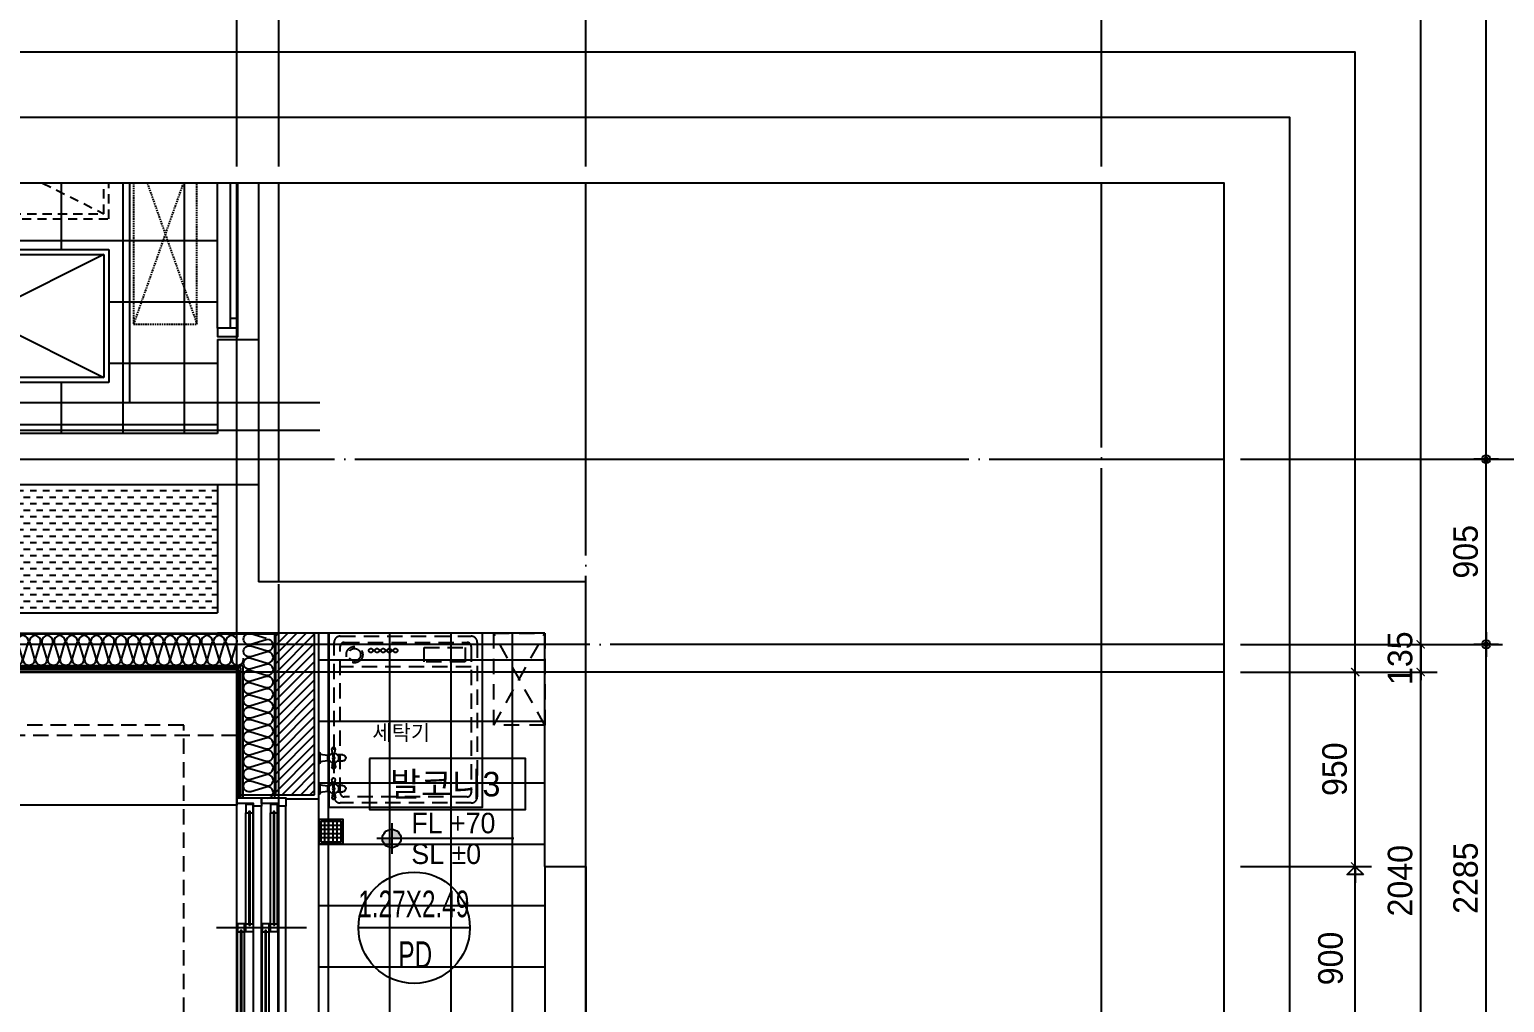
# Model space of a CAD drawing. Header units: millimetres. Extents: x -24416 to 92204, y -190080 to 23760.
# Drawn here: x 17940 to 25148, y -56874 to -52119 of the extents above; entities that cross this region are included whole.
import ezdxf
from ezdxf.enums import TextEntityAlignment as Align
from ezdxf.xclip import XClip

# ---------------------------------------------------------------- set-up
doc = ezdxf.new("R2010")
doc.units = ezdxf.units.MM
doc.header["$LTSCALE"] = 50
doc.header["$XCLIPFRAME"] = 0
for name, pattern in [('AUDIT_D_220706163347-0', [0]), ('CEN', [62, 60, -1, 0, -1]), ('HD', [2.5, 1.5, -1]), ('HID', [2.3, 1.5, -0.8])]:
    doc.linetypes.add(name, pattern=pattern)
doc.layers.get('defpoints').update_dxf_attribs({"color": 139})
for name, color, linetype in [('A-ELE8', 8, 'Continuous'), ('A-SOL252', 252, 'Continuous'), ('A-레벨', 7, 'AUDIT_D_220706163347-0'), ('A-창호부호', 4, 'Continuous'), ('A_HAT', 8, 'Continuous'), ('AA-XXXX-DIMS', 7, 'Continuous'), ('ARDM', 7, 'Continuous'), ('CEN_CON', 1, 'CEN'), ('CEN_WALL', 12, 'CEN'), ('CONC', 2, 'Continuous'), ('dan1', 7, 'HID'), ('DIM', 7, 'AUDIT_D_220706163347-0'), ('ELE3_CON', 7, 'Continuous'), ('ELE4', 4, 'Continuous'), ('ETC', 7, 'Continuous'), ('FIN', 6, 'Continuous'), ('FUR', 4, 'Continuous'), ('FUR_가구', 8, 'HD'), ('FUR_가전', 8, 'HID'), ('INS', 8, 'Continuous'), ('INSUL', 8, 'Continuous'), ('WAL', 3, 'Continuous'), ('WAL_DRY', 7, 'Continuous'), ('WIN', 4, 'Continuous'), ('바닥타일', 8, 'Continuous'), ('수전', 4, 'Continuous'), ('실명', 3, 'AUDIT_D_220706163347-0'), ('실명박스', 7, 'AUDIT_D_220706163347-0')]:
    doc.layers.add(name, color=color, linetype=linetype)
for name, color, linetype, plot in [('AA-XXXX-MC', 153, 'AUDIT_D_220706163347-0', False), ('Defpoint', 135, 'Continuous', False), ('MC', 135, 'Continuous', False)]:
    doc.layers.add(name, color=color, linetype=linetype, plot=plot)
doc.styles.add('HAUD01', font='Dotum.ttf')
doc.styles.add('맑은 고딕', font='malgun.ttf')
doc.styles.add('맑은고딕', font='malgun.ttf', dxfattribs={"width": 0.9})
doc.dimstyles.new('DIM_40', dxfattribs={"dimscale": 40, "dimtxt": 3, "dimasz": 1, "dimexe": 2, "dimexo": 2, "dimgap": 1, "dimtad": 1, "dimdec": 0, "dimzin": 0, "dimdsep": 46, "dimtxsty": '맑은고딕', "dimblk1": 'DIMDOT', "dimblk2": 'DIMDOT', "dimsah": 1, "dimcen": 0.09, "dimdle": 2, "dimclrd": 7, "dimclre": 7, "dimclrt": 3, "dimadec": 0, "dimazin": 0, "dimtfac": 1, "dimtdec": 0, "dimtix": 1, "dimtmove": 2, "dimatfit": 3, "dimldrblk": 'DIMDOT', "dimfxl": 2, "dimtolj": 1, "dimtzin": 0, "dimarcsym": 0})
doc.dimstyles.new('MCDIM_40', dxfattribs={"dimscale": 40, "dimtxt": 3, "dimasz": 1, "dimexe": 2, "dimexo": 2, "dimgap": 1, "dimtad": 1, "dimdec": 0, "dimzin": 0, "dimdsep": 46, "dimtxsty": '맑은고딕', "dimblk1": 'ARCHTICK', "dimblk2": 'ARCHTICK', "dimsah": 1, "dimcen": 0.09, "dimdle": 2, "dimclrd": 7, "dimclre": 7, "dimclrt": 3, "dimadec": 0, "dimazin": 0, "dimtfac": 1, "dimtdec": 0, "dimtix": 1, "dimtmove": 2, "dimatfit": 3, "dimldrblk": 'ARCHTICK', "dimfxl": 1, "dimtolj": 1, "dimtzin": 0, "dimarcsym": 0})
doc.dimstyles.new('외부80-WIN', dxfattribs={"dimscale": 40, "dimtxt": 3, "dimasz": 1, "dimexe": 2, "dimexo": 2.5, "dimgap": 1.5, "dimtad": 1, "dimdec": 0, "dimzin": 0, "dimdsep": 46, "dimtxsty": '맑은고딕', "dimblk": 'DO2-2', "dimblk1": 'DO2-2', "dimblk2": 'DIMDOT', "dimcen": 0.09, "dimdle": 2, "dimclrd": 7, "dimclre": 7, "dimclrt": 3, "dimadec": 0, "dimazin": 0, "dimtfac": 1, "dimtdec": 0, "dimtix": 1, "dimtmove": 2, "dimatfit": 3, "dimldrblk": 'DO2-2', "dimfxl": 1, "dimtolj": 1, "dimtzin": 0, "dimarcsym": 0})

# ---------------------------------------------------------------- blocks, each defined once
blk = doc.blocks.new('실외기창_1000')
at = {"layer": 'WIN', "color": 8}
blk.add_line((960, 100), (40, 100), dxfattribs=at)
at = {"layer": 'WIN'}
for p, q in [((960, 36), (40, 36)), ((960, 0), (40, 0)), ((90, 36), (90, 0)), ((910, 36), (910, 0))]:
    blk.add_line(p, q, dxfattribs=at)
for points in [[(40, 100), (0, 100), (0, 0), (40, 0)], [(960, 100), (1000, 100), (1000, 0), (960, 0)]]:
    blk.add_lwpolyline(points, close=True, dxfattribs=at)
blk = doc.blocks.new('A$C24669fbc')
at = {"layer": 'Defpoint'}
blk.add_lwpolyline([(1650, 850), (0, 850), (0, 0), (1650, 0)], close=True, dxfattribs=at)
at = {"layer": 'ETC', "linetype": 'HD', "ltscale": 0.6}
for points in [[(100, 750), (750, 750), (750, 100), (100, 100)], [(125, 725), (725, 725), (725, 125), (125, 125)]]:
    blk.add_lwpolyline(points, close=True, dxfattribs=at)
blk.add_lwpolyline([(125, 125), (425, 725), (725, 125)], dxfattribs=at)
at = {"layer": 'ETC', "linetype": 'HD', "ltscale": 10}
for points in [[(1550, 750), (900, 750), (900, 100), (1550, 100)], [(1525, 725), (925, 725), (925, 125), (1525, 125)]]:
    blk.add_lwpolyline(points, close=True, dxfattribs=at)
blk.add_lwpolyline([(925, 125), (1225, 725), (1525, 125)], dxfattribs=at)
blk = doc.blocks.new('A$C8273e713')
at = {"layer": 'A-ELE8', "linetype": 'HID', "ltscale": 0.1}
for p, q in [((0, 310), (880, 0)), ((0, 0), (880, 310))]:
    blk.add_line(p, q, dxfattribs=at)
blk.add_lwpolyline([(0, 310), (880, 310), (880, 0), (0, 0)], close=True, dxfattribs=at)
blk = doc.blocks.new('U-84A(확장)1')
at = {"layer": '바닥타일'}
h = blk.add_hatch(dxfattribs=at)
h.set_pattern_fill('_USER', color=256, scale=300, double=1, pattern_type=0)
h.set_pattern_definition([(0, (498951.77, 179302.88), (0, 300), []), (90, (498951.77, 179302.88), (-300, 2e-14), [])])
h.paths.add_polyline_path([(13745, 1380), (14395, 1380), (14395, 730), (13745, 730)], flags=16)
h.paths.add_polyline_path([(14645, 1490), (14645, 200), (12840, 200), (12840, 1490)])
at = {"layer": 'CEN_CON'}
for p, q in [((14630, -300), (14630, 10635)), ((0, 0), (15195, 0))]:
    blk.add_line(p, q, dxfattribs=at)
at = {"layer": 'CONC'}
for p, q in [((14895, 0), (14895, 9745)), ((14645, 200), (14645, 1490)), ((14185, 200), (14645, 200)), ((14185, 200), (14185, 0)), ((14185, 0), (14895, 0))]:
    blk.add_line(p, q, dxfattribs=at)
at = {"layer": 'ELE3_CON'}
blk.add_line((13155, 0), (14185, 0), dxfattribs=at)
at = {"layer": 'MC'}
blk.add_line((14495, -300), (14495, 10635), dxfattribs=at)
blk.add_blockref('실외기창_1000', (13170, 100))
at = {"layer": 'A-ELE8', "linetype": 'HID', "ltscale": 0.1}
blk.add_blockref('A$C8273e713', (13230, 300), dxfattribs=at)
at = {"layer": 'ETC', "linetype": 'HD', "ltscale": 10}
blk.add_blockref('A$C24669fbc', (12845, 630), dxfattribs=at)
blk = doc.blocks.new('A$Ca96da67e')
at = {"layer": 'FUR_가구'}
for p, q in [((250, 450), (0, 0)), ((0, 450), (250, 0))]:
    blk.add_line(p, q, dxfattribs=at)
blk.add_lwpolyline([(250, 0), (0, 0), (0, 450), (250, 450)], close=True, dxfattribs=at)
blk = doc.blocks.new('FD')
at = {"layer": '수전'}
for p, q in [((110, -30), (10, -30)), ((110, -50), (10, -50)), ((110, -70), (10, -70)), ((30, -110), (30, -10)), ((50, -110), (50, -10)), ((70, -110), (70, -10)), ((90, -110), (90, -10)), ((110, -90), (10, -90))]:
    blk.add_line(p, q, dxfattribs=at)
for points in [[(0, -120), (120, -120), (120, 0), (0, 0)], [(10, -110), (110, -110), (110, -10), (10, -10)]]:
    blk.add_lwpolyline(points, close=True, dxfattribs=at)
blk = doc.blocks.new('수전')
at = {"layer": '수전'}
for p, q in [((0, 0), (58.5, 0, 0)), ((23.4, -71.3), (-14.8, -64.6)), ((19.7, -49.8), (6.1, -63.4)), ((6.1, -63.4), (6.1, -68.2)), ((29.2, -7), (9.3, -7)), ((9.9, -7), (14.9, -42.9)), ((14.9, -42.9), (29.2, -42.9)), ((38.8, -49.8), (19.7, -49.8)), ((49.2, -7), (29.2, -7)), ((29.2, -42.9), (43.6, -42.9)), ((35.1, -71.3), (73.3, -64.6)), ((52.3, -63.4), (38.8, -49.8)), ((43.6, -42.9), (48.6, -7)), ((52.3, -68.2), (52.3, -63.4)), ((23.4, -74.6), (-14.8, -81.3)), ((6.1, -77.6), (6.1, -82.5)), ((6.1, -82.5), (19.7, -96)), ((14.5, -117.3), (14.5, -90.9)), ((19.7, -96), (38.8, -96)), ((35.1, -74.6), (73.3, -81.3)), ((38.8, -96), (52.3, -82.5)), ((44, -90.9), (44, -117.3)), ((52.3, -82.5), (52.3, -77.6))]:
    blk.add_line(p, q, dxfattribs=at)
blk.add_circle((29.2, -72.9), 5.91, dxfattribs=at)
for centre, radius, start, end in [((11.8, 6), 13.2, 207.18523, 259.41198), ((46.7, 6), 13.2, 280.58802, 332.81477), ((-14.8, -72.9), 8.37, 90, 270), ((-12.4, -49.9), 28.1, 351.51099, 14.30798), ((70.8, -49.9), 28.1, 165.69202, 188.48901), ((73.3, -72.9), 8.37, 270, 90), ((29.2, -117.3), 14.7, 180, 0)]:
    blk.add_arc(centre, radius, start, end, dxfattribs=at)
blk = doc.blocks.new('insul1')
blk.add_lwpolyline([(0, 0.25, 1.344031), (0.35, 0.25), (0.2, 0.75, -1.344031), (0.55, 0.75), (0.4, 0.25)], format="xyb")
blk = doc.blocks.new('A$Cd15f0f88')
at = {"layer": 'Defpoint'}
for p, q in [((100, 1300), (340, 1300)), ((100, 0), (340, 0))]:
    blk.add_line(p, q, dxfattribs=at)
at = {"layer": 'WIN', "color": 8}
for p, q in [((100, 43), (100, 1257)), ((182, 55), (182, 1245)), ((220, 55), (220, 1245)), ((302, 55), (302, 1245)), ((340, 55), (340, 1245)), ((144, 670), (144, 1212)), ((179, 670), (179, 1212)), ((264, 670), (264, 1212)), ((299, 670), (299, 1212)), ((103, 88), (103, 630)), ((138, 88), (138, 630)), ((223, 88), (223, 630)), ((258, 88), (258, 630))]:
    blk.add_line(p, q, dxfattribs=at)
at = {"layer": 'WIN'}
blk.add_line((440, 650), (0, 650), dxfattribs=at)
for points in [[(182, 1245), (182, 1257), (100, 1257), (100, 1285), (220, 1285), (220, 1245), (182, 1245)], [(164.5, 1212), (179, 1212), (179, 1252), (144, 1252), (144, 1212), (158.5, 1212)], [(302, 1245), (302, 1257), (220, 1257), (220, 1285), (340, 1285), (340, 1245), (302, 1245)], [(284.5, 1212), (299, 1212), (299, 1252), (264, 1252), (264, 1212), (278.5, 1212)], [(158.5, 663), (164.5, 663), (164.5, 1219), (158.5, 1219), (158.5, 663)], [(278.5, 663), (284.5, 663), (284.5, 1219), (278.5, 1219), (278.5, 663)], [(123.5, 630), (138, 630), (138, 670), (103, 670), (103, 630), (117.5, 630)], [(164.5, 670), (179, 670), (179, 630), (144, 630), (144, 670), (158.5, 670)], [(243.5, 630), (258, 630), (258, 670), (223, 670), (223, 630), (237.5, 630)], [(284.5, 670), (299, 670), (299, 630), (264, 630), (264, 670), (278.5, 670)], [(117.5, 81), (123.5, 81), (123.5, 637), (117.5, 637), (117.5, 81)], [(237.5, 81), (243.5, 81), (243.5, 637), (237.5, 637), (237.5, 81)], [(123.5, 88), (138, 88), (138, 48), (103, 48), (103, 88), (117.5, 88)], [(243.5, 88), (258, 88), (258, 48), (223, 48), (223, 88), (237.5, 88)], [(182, 55), (182, 43), (100, 43), (100, 15), (220, 15), (220, 55), (182, 55)], [(302, 55), (302, 43), (220, 43), (220, 15), (340, 15), (340, 55), (302, 55)]]:
    blk.add_lwpolyline(points, dxfattribs=at)
blk = doc.blocks.new('DongSinsul_1')
at = {"layer": 'INSUL'}
blk.add_lwpolyline([(0, 0.25, 1.34403), (0.35, 0.25), (0.2, 0.75, -1.34403), (0.55, 0.75), (0.4, 0.25)], format="xyb", dxfattribs=at)
blk = doc.blocks.new('세탁기-850')
at = {"layer": 'defpoints'}
blk.add_lwpolyline([(0, 0), (-750, 0), (-750, -850), (0, -850)], close=True, dxfattribs=at)
at = {"layer": 'FUR_가전'}
blk.add_line((-55, -165), (-695, -165), dxfattribs=at)
for points in [[(-695, -830, -0.414214), (-725, -800), (-725, -45, -0.414214), (-695, -15), (-55, -15, -0.414214), (-25, -45), (-25, -800, -0.414214), (-55, -830)], [(-695, -780), (-695, -65, -0.414214), (-675, -45), (-75, -45, -0.414214), (-55, -65), (-55, -780, -0.414214), (-75, -800), (-675, -800, -0.414214)]]:
    blk.add_lwpolyline(points, format="xyb", close=True, dxfattribs=at)
blk.add_lwpolyline([(-85, -140), (-285, -140), (-285, -70), (-85, -70)], close=True, dxfattribs=at)
for centre, radius in [((-625.1, -105), 40), ((-625.1, -105), 30), ((-545.1, -85), 10), ((-515.1, -85), 10), ((-485.1, -85), 10), ((-455.1, -85), 10), ((-425.1, -85), 10)]:
    blk.add_circle(centre, radius, dxfattribs=at)
at = {"layer": 'FUR_가전', "style": '맑은 고딕'}
blk.add_text('세탁기', height=75, rotation=0, dxfattribs=at).set_placement((-537.9, -523.5))
blk = doc.blocks.new('U-84B(기본)', base_point=(204212.1, -50484.6))
at = {"layer": 'A-SOL252'}
h = blk.add_hatch(dxfattribs=at)
h.set_pattern_fill('DASH', color=256, scale=10, style=0)
h.set_pattern_definition([(2e-15, (203679.726, -50308.53), (31.75, 31.75), [31.75, -31.75])])
h.paths.add_polyline_path([(214792.1, -38759.6), (210887.1, -38759.6), (210887.1, -39384.6), (214792.1, -39384.6)])
at = {"layer": 'A_HAT'}
h = blk.add_hatch(dxfattribs=at)
h.set_pattern_fill('ANSI31', color=256, scale=10, style=0)
h.set_pattern_definition([(45, (-400, 0), (-22.4506403, 22.4506403), [])])
h.paths.add_polyline_path([(215077.1, -40274.6), (215267.1, -40274.6), (215267.1, -39484.6), (215077.1, -39484.6)])
at = {"layer": '바닥타일'}
h = blk.add_hatch(dxfattribs=at)
h.set_pattern_fill('_USER', color=256, scale=300, double=1, pattern_type=0)
h.set_pattern_definition([(0, (-400, 0), (0, 300), []), (90, (-400, 0), (-300, 2e-14), [])])
h.paths.add_polyline_path([(215287.1, -41724.6), (216392.1, -41724.6), (216392.1, -39484.6), (215287.1, -39484.6)])
at = {"layer": 'CEN_CON'}
for p, q in [((216592.1, -42204.6), (216592.1, -38454.6)), ((219112.1, -50977.8), (219112.1, -38454.6)), ((219712.1, -39539.6), (210537.1, -39539.6))]:
    blk.add_line(p, q, dxfattribs=at)
at = {"layer": 'CEN_WALL'}
blk.add_line((215092.1, -42244.6), (215092.1, -38454.6), dxfattribs=at)
at = {"layer": 'CONC'}
for p, q in [((214792.1, -38759.6), (214792.1, -39384.6)), ((214992.1, -38759.6), (214992.1, -39234.6)), ((216592.1, -39234.6), (214992.1, -39234.6)), ((216592.1, -40624.6), (216592.1, -39234.6)), ((210887.1, -39384.6), (214792.1, -39384.6)), ((210887.1, -39484.6), (214792.1, -39484.6)), ((216392.1, -39484.6), (214792.1, -39484.6)), ((216392.1, -40624.6), (216392.1, -39484.6)), ((216392.1, -40624.6), (216592.1, -40624.6))]:
    blk.add_line(p, q, dxfattribs=at)
at = {"layer": 'dan1'}
blk.add_lwpolyline([(214897.1, -42374.6), (214627.1, -42374.6), (214627.1, -39934.6), (211337.1, -39934.6), (211337.1, -43909.6)], dxfattribs=at)
at = {"layer": 'ELE3_CON'}
for p, q in [((216392.1, -40624.6), (216392.1, -41524.6)), ((216592.1, -40624.6), (216592.1, -41524.6))]:
    blk.add_line(p, q, dxfattribs=at)
at = {"layer": 'ELE4'}
blk.add_line((215287.1, -41554.6), (215287.1, -40294.6), dxfattribs=at)
at = {"layer": 'FIN'}
for p, q in [((215287.1, -40294.6), (215287.1, -39484.6)), ((215127.1, -40294.6), (215287.1, -40294.6))]:
    blk.add_line(p, q, dxfattribs=at)
at = {"layer": 'FUR'}
blk.add_lwpolyline([(214887.1, -39674.6), (214887.1, -40324.6), (211637.1, -40324.6), (211637.1, -41774.6), (213037.1, -41774.6), (213037.1, -42474.6), (211037.1, -42474.6), (211037.1, -39674.6)], close=True, dxfattribs=at)
at = {"layer": 'FUR', "linetype": 'HID'}
blk.add_lwpolyline([(214887.1, -39984.6), (211347.1, -39984.6), (211347.1, -42474.6)], dxfattribs=at)
at = {"layer": 'INS'}
for p, q in [((215072.1, -39489.6), (210897.1, -39489.6)), ((215072.1, -40289.6), (215072.1, -39489.6)), ((214917.1, -39644.6), (211007.1, -39644.6)), ((214917.1, -40289.6), (214917.1, -39644.6))]:
    blk.add_line(p, q, dxfattribs=at)
at = {"layer": 'MC'}
for p, q in [((214887.1, -45104.6), (214887.1, -38454.6)), ((219712.1, -39674.6), (210537.1, -39674.6))]:
    blk.add_line(p, q, dxfattribs=at)
at = {"layer": 'WAL'}
for p, q in [((215077.1, -40274.6), (215077.1, -39484.6)), ((215267.1, -40274.6), (215267.1, -39484.6)), ((215077.1, -40274.6), (215267.1, -40274.6))]:
    blk.add_line(p, q, dxfattribs=at)
at = {"layer": 'WAL_DRY'}
for p, q in [((214907.1, -39654.6), (211017.1, -39654.6)), ((214897.1, -39664.6), (211027.1, -39664.6)), ((214897.1, -40289.6), (214897.1, -39664.6)), ((214907.1, -40289.6), (214907.1, -39654.6))]:
    blk.add_line(p, q, dxfattribs=at)
at = {"layer": 'FUR_가구', "rotation": 180}
blk.add_blockref('A$Ca96da67e', (216392.1, -39484.6), dxfattribs=at)
at = {"layer": 'FUR_가전'}
blk.add_blockref('세탁기-850', (216087.1, -39484.6), dxfattribs=at)
at = {"layer": 'INS', "xscale": 150.0000000000001, "yscale": 150.0000000000001, "zscale": 150.0000000000001, "rotation": 90, "row_count": 1, "column_count": 13, "row_spacing": -3.155443620884047e-30, "column_spacing": 60.00000000000006}
blk.add_blockref('insul1', (215067.1, -40289.6), dxfattribs=at)
at = {"layer": 'INSUL', "xscale": -150, "yscale": 150, "zscale": 150, "row_count": 1, "column_count": 67, "row_spacing": 1, "column_spacing": -60}
blk.add_blockref('DongSinsul_1', (214917.1, -39644.6), dxfattribs=at)
at = {"layer": 'WIN'}
blk.add_blockref('A$Cd15f0f88', (214787.1, -41574.6), dxfattribs=at)
at = {"layer": '수전', "xscale": -1, "rotation": 90}
for p in [(215287.1, -40065.4), (215287.1, -40215.4)]:
    blk.add_blockref('수전', p, dxfattribs=at)
at = {"layer": '수전'}
blk.add_blockref('FD', (215287.1, -40394.6), dxfattribs=at)
blk = doc.blocks.new('A$C4D377245')
at = {"layer": 'A-창호부호'}
blk.add_line((675.4, 345), (14.6, 345), dxfattribs=at)
blk.add_circle((345, 345), 330.4, dxfattribs=at)
blk = doc.blocks.new('A$Cb33ca4a3')
at = {"layer": 'A-레벨'}
h = blk.add_hatch(color=256, dxfattribs=at)
h.paths.add_polyline_path([(19709.7, -79877.6), (19709.7, -79832.6), (19664.7, -79832.6, 0.414214)])
h.paths.add_polyline_path([(19709.7, -79787.6), (19709.7, -79832.6), (19754.7, -79832.6, 0.414214)])
for p, q in [((19709.7, -79757.6), (19709.7, -79907.6)), ((20307.4, -79832.6), (19637.7, -79832.6))]:
    blk.add_line(p, q, dxfattribs=at)
blk.add_circle((19709.7, -79832.6), 45, dxfattribs=at)
at = {"layer": 'A-레벨', "color": 4, "style": 'HAUD01'}
for s, p in [('FL +70', (19805.7, -79807.1)), ('SL %%P0', (19805.7, -79957.3))]:
    blk.add_text(s, height=100, dxfattribs=at).set_placement(p)
blk = doc.blocks.new('_ArchTick')
at = {"color": 0, "linetype": 'ByBlock', "const_width": 0.15}
blk.add_lwpolyline([(-0.5, -0.5), (0.5, 0.5)], dxfattribs=at)
blk = doc.blocks.new('*D141')
at = {"layer": 'defpoints', "color": 0, "transparency": 16777216}
for p in [(23778.2, -78884), (23778.2, -79019), (24738.2, -79019)]:
    blk.add_point(p, dxfattribs=at)
at = {"layer": 'DIM', "color": 7, "lineweight": -2, "transparency": 16777216}
for p, q in [((24738.2, -78884), (24738.2, -78844)), ((23858.2, -78884), (24818.2, -78884)), ((24738.2, -78884), (24738.2, -79019)), ((23858.2, -79019), (24818.2, -79019)), ((24738.2, -79019), (24738.2, -79059))]:
    blk.add_line(p, q, dxfattribs=at)
at = {"layer": 'DIM', "color": 7, "lineweight": -2, "transparency": 16777216, "xscale": 40, "yscale": 40, "zscale": 40}
for p, rotation in [((24738.2, -78884), 270), ((24738.2, -79019), 90)]:
    blk.add_blockref('_ArchTick', p, dxfattribs=dict(at, rotation=rotation))
at = {"layer": 'DIM', "color": 3, "transparency": 16777216, "insert": (24638.1, -78951.5), "char_height": 120, "attachment_point": 5, "rotation": 90, "style": 'HAUD01'}
blk.add_mtext('\\A1;135', dxfattribs=at)
blk = doc.blocks.new('*D147')
at = {"layer": 'defpoints', "color": 0, "transparency": 16777216}
for p in [(23778.2, -79019), (24738.2, -79019), (23778.2, -81059)]:
    blk.add_point(p, dxfattribs=at)
at = {"layer": 'DIM', "color": 7, "lineweight": -2, "transparency": 16777216}
for p, q in [((24738.2, -81139), (24738.2, -78939)), ((23858.2, -79019), (24818.2, -79019)), ((23858.2, -81059), (24818.2, -81059))]:
    blk.add_line(p, q, dxfattribs=at)
at = {"layer": 'DIM', "color": 7, "lineweight": -2, "transparency": 16777216, "xscale": 40, "yscale": 40, "zscale": 40}
for p, rotation in [((24738.2, -79019), 90), ((24738.2, -81059), 270)]:
    blk.add_blockref('_ArchTick', p, dxfattribs=dict(at, rotation=rotation))
at = {"layer": 'DIM', "color": 3, "transparency": 16777216, "insert": (24638.1, -80039), "char_height": 120, "attachment_point": 5, "rotation": 90, "style": 'HAUD01'}
blk.add_mtext('\\A1;2040', dxfattribs=at)
blk = doc.blocks.new('*D404')
at = {"layer": 'defpoints', "color": 0, "transparency": 16777216}
for p in [(18953.2, -75669.2), (15103.2, -76629.2), (18953.2, -76629.2)]:
    blk.add_point(p, dxfattribs=at)
at = {"layer": 'DIM', "color": 7, "lineweight": -2, "transparency": 16777216}
for p, q in [((15103.2, -76549.2), (15103.2, -75589.2)), ((18953.2, -76549.2), (18953.2, -75589.2)), ((15023.2, -75669.2), (19033.2, -75669.2))]:
    blk.add_line(p, q, dxfattribs=at)
at = {"layer": 'DIM', "color": 7, "lineweight": -2, "transparency": 16777216, "xscale": 40, "yscale": 40, "zscale": 40, "rotation": 180}
blk.add_blockref('_ArchTick', (15103.2, -75669.2), dxfattribs=at)
at = {"layer": 'DIM', "color": 7, "lineweight": -2, "transparency": 16777216, "xscale": 40, "yscale": 40, "zscale": 40}
blk.add_blockref('_ArchTick', (18953.2, -75669.2), dxfattribs=at)
at = {"layer": 'DIM', "color": 3, "transparency": 16777216, "insert": (17028.2, -75569.1), "char_height": 120, "attachment_point": 5, "style": 'HAUD01'}
blk.add_mtext('\\A1;3850', dxfattribs=at)
blk = doc.blocks.new('*D405')
at = {"layer": 'defpoints', "color": 0, "transparency": 16777216}
for p in [(19158.2, -75669.2), (18953.2, -76629.2), (19158.2, -76629.2)]:
    blk.add_point(p, dxfattribs=at)
at = {"layer": 'DIM', "color": 7, "lineweight": -2, "transparency": 16777216}
for p, q in [((18953.2, -76549.2), (18953.2, -75589.2)), ((19158.2, -76549.2), (19158.2, -75589.2)), ((18953.2, -75669.2), (18913.2, -75669.2)), ((18953.2, -75669.2), (19158.2, -75669.2)), ((19158.2, -75669.2), (19198.2, -75669.2))]:
    blk.add_line(p, q, dxfattribs=at)
at = {"layer": 'DIM', "color": 7, "lineweight": -2, "transparency": 16777216, "xscale": 40, "yscale": 40, "zscale": 40}
blk.add_blockref('_ArchTick', (18953.2, -75669.2), dxfattribs=at)
at = {"layer": 'DIM', "color": 7, "lineweight": -2, "transparency": 16777216, "xscale": 40, "yscale": 40, "zscale": 40, "rotation": 180}
blk.add_blockref('_ArchTick', (19158.2, -75669.2), dxfattribs=at)
at = {"layer": 'DIM', "color": 3, "transparency": 16777216, "insert": (19055.7, -75569.1), "char_height": 120, "attachment_point": 5, "style": 'HAUD01'}
blk.add_mtext('\\A1;205', dxfattribs=at)
blk = doc.blocks.new('DIMDOT')
at = {"layer": 'AA-XXXX-DIMS'}
for p, q in [((-1.5, 0), (1.5, 0)), ((0, -1.5), (0, 1.5))]:
    blk.add_line(p, q, dxfattribs=at)
for radius in [0.5, 0.25]:
    blk.add_circle((0, 0), radius, dxfattribs=at)
blk = doc.blocks.new('*D424')
at = {"layer": 'defpoints', "color": 0, "transparency": 16777216}
for p in [(23778.2, -77979), (25378.2, -77979), (23778.2, -89829)]:
    blk.add_point(p, dxfattribs=at)
at = {"layer": 'DIM', "color": 7, "lineweight": -2, "transparency": 16777216}
for p, q in [((23858.2, -77979), (25458.2, -77979)), ((25378.2, -89789), (25378.2, -78019)), ((23858.2, -89829), (25458.2, -89829))]:
    blk.add_line(p, q, dxfattribs=at)
at = {"layer": 'DIM', "color": 7, "lineweight": -2, "transparency": 16777216, "xscale": 40, "yscale": 40, "zscale": 40}
for p, rotation in [((25378.2, -77979), 90), ((25378.2, -89829), 270)]:
    blk.add_blockref('DIMDOT', p, dxfattribs=dict(at, rotation=rotation))
at = {"layer": 'DIM', "color": 3, "transparency": 16777216, "insert": (25278.1, -83904), "char_height": 120, "attachment_point": 5, "rotation": 90, "style": 'HAUD01'}
blk.add_mtext('\\A1;11850', dxfattribs=at)
blk = doc.blocks.new('*D428')
at = {"layer": 'defpoints', "color": 0, "transparency": 16777216}
for p in [(23778.2, -78884), (25058.2, -78884), (23778.2, -81169)]:
    blk.add_point(p, dxfattribs=at)
at = {"layer": 'DIM', "color": 7, "lineweight": -2, "transparency": 16777216}
for p, q in [((23858.2, -78884), (25138.2, -78884)), ((25058.2, -81129), (25058.2, -78924)), ((23858.2, -81169), (25138.2, -81169))]:
    blk.add_line(p, q, dxfattribs=at)
at = {"layer": 'DIM', "color": 7, "lineweight": -2, "transparency": 16777216, "xscale": 40, "yscale": 40, "zscale": 40}
for p, rotation in [((25058.2, -78884), 90), ((25058.2, -81169), 270)]:
    blk.add_blockref('DIMDOT', p, dxfattribs=dict(at, rotation=rotation))
at = {"layer": 'DIM', "color": 3, "transparency": 16777216, "insert": (24958.1, -80026.5), "char_height": 120, "attachment_point": 5, "rotation": 90, "style": 'HAUD01'}
blk.add_mtext('\\A1;2285', dxfattribs=at)
blk = doc.blocks.new('*D429')
at = {"layer": 'defpoints', "color": 0, "transparency": 16777216}
for p in [(23778.2, -77979), (25058.2, -77979), (23778.2, -78884)]:
    blk.add_point(p, dxfattribs=at)
at = {"layer": 'DIM', "color": 7, "lineweight": -2, "transparency": 16777216}
for p, q in [((23858.2, -77979), (25138.2, -77979)), ((25058.2, -78844), (25058.2, -78019)), ((23858.2, -78884), (25138.2, -78884))]:
    blk.add_line(p, q, dxfattribs=at)
at = {"layer": 'DIM', "color": 7, "lineweight": -2, "transparency": 16777216, "xscale": 40, "yscale": 40, "zscale": 40}
for p, rotation in [((25058.2, -77979), 90), ((25058.2, -78884), 270)]:
    blk.add_blockref('DIMDOT', p, dxfattribs=dict(at, rotation=rotation))
at = {"layer": 'DIM', "color": 3, "transparency": 16777216, "insert": (24958.1, -78431.5), "char_height": 120, "attachment_point": 5, "rotation": 90, "style": 'HAUD01'}
blk.add_mtext('\\A1;905', dxfattribs=at)
blk = doc.blocks.new('DO2-2')
at = {"layer": 'ARDM'}
blk.add_line((0, 0), (-2, 0), dxfattribs=at)
blk.add_lwpolyline([(-1, -1), (-1, 1), (0, 0)], close=True, dxfattribs=at)
blk = doc.blocks.new('*D440')
at = {"layer": 'defpoints', "color": 0, "transparency": 16777216}
for p in [(23778.2, -79969), (24418.2, -79969), (23778.2, -80869)]:
    blk.add_point(p, dxfattribs=at)
at = {"layer": 'DIM', "color": 7, "lineweight": -2, "transparency": 16777216}
for p, q in [((23878.2, -79969), (24498.2, -79969)), ((24418.2, -80829), (24418.2, -80009)), ((23878.2, -80869), (24498.2, -80869))]:
    blk.add_line(p, q, dxfattribs=at)
at = {"layer": 'DIM', "color": 7, "lineweight": -2, "transparency": 16777216, "xscale": 40, "yscale": 40, "zscale": 40}
for p, rotation in [((24418.2, -79969), 90), ((24418.2, -80869), 270)]:
    blk.add_blockref('DO2-2', p, dxfattribs=dict(at, rotation=rotation))
at = {"layer": 'DIM', "color": 3, "transparency": 16777216, "insert": (24298.1, -80419), "char_height": 120, "attachment_point": 5, "rotation": 90, "style": 'HAUD01'}
blk.add_mtext('\\A1;900', dxfattribs=at)
blk = doc.blocks.new('*D441')
at = {"layer": 'defpoints', "color": 0, "transparency": 16777216}
for p in [(23778.2, -79019), (24418.2, -79019), (23778.2, -79969)]:
    blk.add_point(p, dxfattribs=at)
at = {"layer": 'DIM', "color": 7, "lineweight": -2, "transparency": 16777216}
for p, q in [((24418.2, -80049), (24418.2, -78939)), ((23858.2, -79019), (24498.2, -79019)), ((23858.2, -79969), (24498.2, -79969))]:
    blk.add_line(p, q, dxfattribs=at)
at = {"layer": 'DIM', "color": 7, "lineweight": -2, "transparency": 16777216, "xscale": 40, "yscale": 40, "zscale": 40}
for p, rotation in [((24418.2, -79019), 90), ((24418.2, -79969), 270)]:
    blk.add_blockref('_ArchTick', p, dxfattribs=dict(at, rotation=rotation))
at = {"layer": 'DIM', "color": 3, "transparency": 16777216, "insert": (24318.1, -79494), "char_height": 120, "attachment_point": 5, "rotation": 90, "style": 'HAUD01'}
blk.add_mtext('\\A1;950', dxfattribs=at)
blk = doc.blocks.new('*D563')
at = {"layer": 'defpoints', "color": 0, "transparency": 16777216}
for p in [(23178.2, -75029.2), (8278.2, -76629.2), (23178.2, -76629.2)]:
    blk.add_point(p, dxfattribs=at)
at = {"layer": 'DIM', "color": 7, "lineweight": -2, "transparency": 16777216}
for p, q in [((8278.2, -76549.2), (8278.2, -74949.2)), ((23178.2, -76549.2), (23178.2, -74949.2)), ((8318.2, -75029.2), (23138.2, -75029.2))]:
    blk.add_line(p, q, dxfattribs=at)
at = {"layer": 'DIM', "color": 7, "lineweight": -2, "transparency": 16777216, "xscale": 40, "yscale": 40, "zscale": 40, "rotation": 180}
blk.add_blockref('DIMDOT', (8278.2, -75029.2), dxfattribs=at)
at = {"layer": 'DIM', "color": 7, "lineweight": -2, "transparency": 16777216, "xscale": 40, "yscale": 40, "zscale": 40}
blk.add_blockref('DIMDOT', (23178.2, -75029.2), dxfattribs=at)
at = {"layer": 'DIM', "color": 3, "transparency": 16777216, "insert": (15728.2, -74929.1), "char_height": 120, "attachment_point": 5, "style": 'HAUD01'}
blk.add_mtext('\\A1;14900', dxfattribs=at)
blk = doc.blocks.new('*D568')
at = {"layer": 'defpoints', "color": 0, "transparency": 16777216}
for p in [(19158.2, -75349.2), (14968.2, -76629.2), (19158.2, -76629.2)]:
    blk.add_point(p, dxfattribs=at)
at = {"layer": 'DIM', "color": 7, "lineweight": -2, "transparency": 16777216}
for p, q in [((14968.2, -76549.2), (14968.2, -75269.2)), ((19158.2, -76549.2), (19158.2, -75269.2)), ((15008.2, -75349.2), (19118.2, -75349.2))]:
    blk.add_line(p, q, dxfattribs=at)
at = {"layer": 'DIM', "color": 7, "lineweight": -2, "transparency": 16777216, "xscale": 40, "yscale": 40, "zscale": 40, "rotation": 180}
blk.add_blockref('DIMDOT', (14968.2, -75349.2), dxfattribs=at)
at = {"layer": 'DIM', "color": 7, "lineweight": -2, "transparency": 16777216, "xscale": 40, "yscale": 40, "zscale": 40}
blk.add_blockref('DIMDOT', (19158.2, -75349.2), dxfattribs=at)
at = {"layer": 'DIM', "color": 3, "transparency": 16777216, "insert": (17063.2, -75249.1), "char_height": 120, "attachment_point": 5, "style": 'HAUD01'}
blk.add_mtext('\\A1;4190', dxfattribs=at)
blk = doc.blocks.new('*D569')
at = {"layer": 'defpoints', "color": 0, "transparency": 16777216}
for p in [(20658.2, -75349.2), (19158.2, -76629.2), (20658.2, -76629.2)]:
    blk.add_point(p, dxfattribs=at)
at = {"layer": 'DIM', "color": 7, "lineweight": -2, "transparency": 16777216}
for p, q in [((19158.2, -76549.2), (19158.2, -75269.2)), ((20658.2, -76549.2), (20658.2, -75269.2)), ((19198.2, -75349.2), (20618.2, -75349.2))]:
    blk.add_line(p, q, dxfattribs=at)
at = {"layer": 'DIM', "color": 7, "lineweight": -2, "transparency": 16777216, "xscale": 40, "yscale": 40, "zscale": 40, "rotation": 180}
blk.add_blockref('DIMDOT', (19158.2, -75349.2), dxfattribs=at)
at = {"layer": 'DIM', "color": 7, "lineweight": -2, "transparency": 16777216, "xscale": 40, "yscale": 40, "zscale": 40}
blk.add_blockref('DIMDOT', (20658.2, -75349.2), dxfattribs=at)
at = {"layer": 'DIM', "color": 3, "transparency": 16777216, "insert": (19908.2, -75249.1), "char_height": 120, "attachment_point": 5, "style": 'HAUD01'}
blk.add_mtext('\\A1;1500', dxfattribs=at)
blk = doc.blocks.new('*D570')
at = {"layer": 'defpoints', "color": 0, "transparency": 16777216}
for p in [(23178.2, -75349.2), (20658.2, -76629.2), (23178.2, -76629.2)]:
    blk.add_point(p, dxfattribs=at)
at = {"layer": 'DIM', "color": 7, "lineweight": -2, "transparency": 16777216}
for p, q in [((20658.2, -76549.2), (20658.2, -75269.2)), ((23178.2, -76549.2), (23178.2, -75269.2)), ((20698.2, -75349.2), (23138.2, -75349.2))]:
    blk.add_line(p, q, dxfattribs=at)
at = {"layer": 'DIM', "color": 7, "lineweight": -2, "transparency": 16777216, "xscale": 40, "yscale": 40, "zscale": 40, "rotation": 180}
blk.add_blockref('DIMDOT', (20658.2, -75349.2), dxfattribs=at)
at = {"layer": 'DIM', "color": 7, "lineweight": -2, "transparency": 16777216, "xscale": 40, "yscale": 40, "zscale": 40}
blk.add_blockref('DIMDOT', (23178.2, -75349.2), dxfattribs=at)
at = {"layer": 'DIM', "color": 3, "transparency": 16777216, "insert": (21918.2, -75249.1), "char_height": 120, "attachment_point": 5, "style": 'HAUD01'}
blk.add_mtext('\\A1;2520', dxfattribs=at)
blk = doc.blocks.new('DIM-1108')
at = {"layer": 'DIM'}
for base, p1, p2, dimstyle, override, picture, middle in [((23178.2, -75029.2), (8278.2, -76629.2), (23178.2, -76629.2), 'DIM_40', {"dimscale": 40, "dimtxsty": 'HAUD01'}, '*D563', (15728.2, -74929.1)), ((19158.2, -75349.2), (14968.2, -76629.2), (19158.2, -76629.2), 'DIM_40', {"dimscale": 40, "dimtxsty": 'HAUD01'}, '*D568', (17063.2, -75249.1)), ((20658.2, -75349.2), (19158.2, -76629.2), (20658.2, -76629.2), 'DIM_40', {"dimscale": 40, "dimtxsty": 'HAUD01'}, '*D569', (19908.2, -75249.1)), ((23178.2, -75349.2), (20658.2, -76629.2), (23178.2, -76629.2), 'DIM_40', {"dimscale": 40, "dimtxsty": 'HAUD01'}, '*D570', (21918.2, -75249.1)), ((18953.2, -75669.2), (15103.2, -76629.2), (18953.2, -76629.2), 'MCDIM_40', {"dimtxsty": 'HAUD01'}, '*D404', (17028.2, -75569.1)), ((19158.2, -75669.2), (18953.2, -76629.2), (19158.2, -76629.2), 'MCDIM_40', {"dimtxsty": 'HAUD01'}, '*D405', (19055.7, -75569.1))]:
    dim = blk.add_linear_dim(base=base, p1=p1, p2=p2, dimstyle=dimstyle, override=override, dxfattribs=at)
    dim.commit()
    dim.dimension.update_dxf_attribs({"geometry": picture, "text_midpoint": middle})
for base, p1, p2, angle, dimstyle, override, picture, middle in [((25378.2, -77979), (23778.2, -89829), (23778.2, -77979), 270, 'DIM_40', {"dimscale": 40, "dimtxsty": 'HAUD01'}, '*D424', (25278.1, -83904)), ((25058.2, -77979), (23778.2, -78884), (23778.2, -77979), 270, 'DIM_40', {"dimscale": 40, "dimtxsty": 'HAUD01'}, '*D429', (24958.1, -78431.5)), ((24738.2, -79019), (23778.2, -78884), (23778.2, -79019), 90, 'MCDIM_40', {"dimtxsty": 'HAUD01'}, '*D141', (24638.1, -78951.5)), ((25058.2, -78884), (23778.2, -81169), (23778.2, -78884), 270, 'DIM_40', {"dimscale": 40, "dimtxsty": 'HAUD01'}, '*D428', (24958.1, -80026.5)), ((24738.2, -79019), (23778.2, -81059), (23778.2, -79019), 270, 'MCDIM_40', {"dimtxsty": 'HAUD01'}, '*D147', (24638.1, -80039)), ((24418.2, -79019), (23778.2, -79969), (23778.2, -79019), 270, 'MCDIM_40', {"dimtxsty": 'HAUD01'}, '*D441', (24318.1, -79494)), ((24418.2, -79969), (23778.2, -80869), (23778.2, -79969), 270, '외부80-WIN', {"dimtxsty": 'HAUD01'}, '*D440', (24298.1, -80419))]:
    dim = blk.add_linear_dim(base=base, p1=p1, p2=p2, angle=angle, dimstyle=dimstyle, override=override, dxfattribs=at)
    dim.commit()
    dim.dimension.update_dxf_attribs({"geometry": picture, "text_midpoint": middle})

msp = doc.modelspace()

# ---------------------------------------------------------------- linework, layer by layer
at = {"layer": 'AA-XXXX-MC'}
msp.add_line((18953.2, -54819), (18953.2, -52869.2), dxfattribs=at)
at = {"layer": 'CEN_CON'}
for p, q in [((19158.2, -54819), (19158.2, -52869.2)), ((20658.2, -54039), (20658.2, -52869.2)), ((23178.2, -54039), (23178.2, -52869.2)), ((7129.7, -54219), (23778.2, -54219))]:
    msp.add_line(p, q, dxfattribs=at)
at = {"layer": 'defpoints'}
for points in [[(5849.7, -51589.2), (5849.7, -67649), (25058.2, -67649), (25058.2, -51589.2)], [(6169.7, -51909.2), (6169.7, -67329), (24738.2, -67329), (24738.2, -51909.2)], [(6489.7, -52229.2), (6489.7, -67009), (24418.2, -67009), (24418.2, -52229.2)], [(6809.7, -52549.2), (6809.7, -66689), (24098.2, -66689), (24098.2, -52549.2)], [(7129.7, -52869.2), (7129.7, -66369), (23778.2, -66369), (23778.2, -52869.2)]]:
    msp.add_lwpolyline(points, close=True, dxfattribs=at)
at = {"layer": '실명박스'}
msp.add_lwpolyline([(19602.1, -55681.5), (19602.1, -55931.5), (20364.1, -55931.5), (20364.1, -55681.5)], close=True, dxfattribs=at)

# ---------------------------------------------------------------- block references
for name, p in [('DIM-1108', (0, 23760)), ('U-84B(기본)', (8278.2, -66069))]:
    msp.add_blockref(name, p)
ref = msp.add_blockref('U-84A(확장)1', (19058.2, -39449), dxfattribs=dict(xscale=-1, rotation=90))
XClip(ref).set_block_clipping_path([(13420.2065091218, -4720), (26920, 11928.5649148573)])
at = {"layer": 'A-창호부호'}
msp.add_blockref('A$Cb33ca4a3', (0, 23760), dxfattribs=at)
at = {"layer": 'A-창호부호', "xscale": 0.8231884058332071, "yscale": 0.8231884058332071, "zscale": 0.8231884058332071}
msp.add_blockref('A$C4D377245', (19535.6, -56793), dxfattribs=at)

# ---------------------------------------------------------------- texts
at = {"layer": 'A-창호부호', "color": 6, "style": 'HAUD01', "width": 0.7}
for s, p in [('1.27X2.49', (19817.9, -56392.2)), ('PD', (19824.8, -56639.9))]:
    msp.add_text(s, height=130, dxfattribs=at).set_placement(p, align=Align.MIDDLE)
at = {"layer": '실명', "style": 'HAUD01'}
msp.add_text('발코니3', height=120, dxfattribs=at).set_placement((19971.3, -55805.6), align=Align.MIDDLE)

doc.saveas('drawing.dxf')
